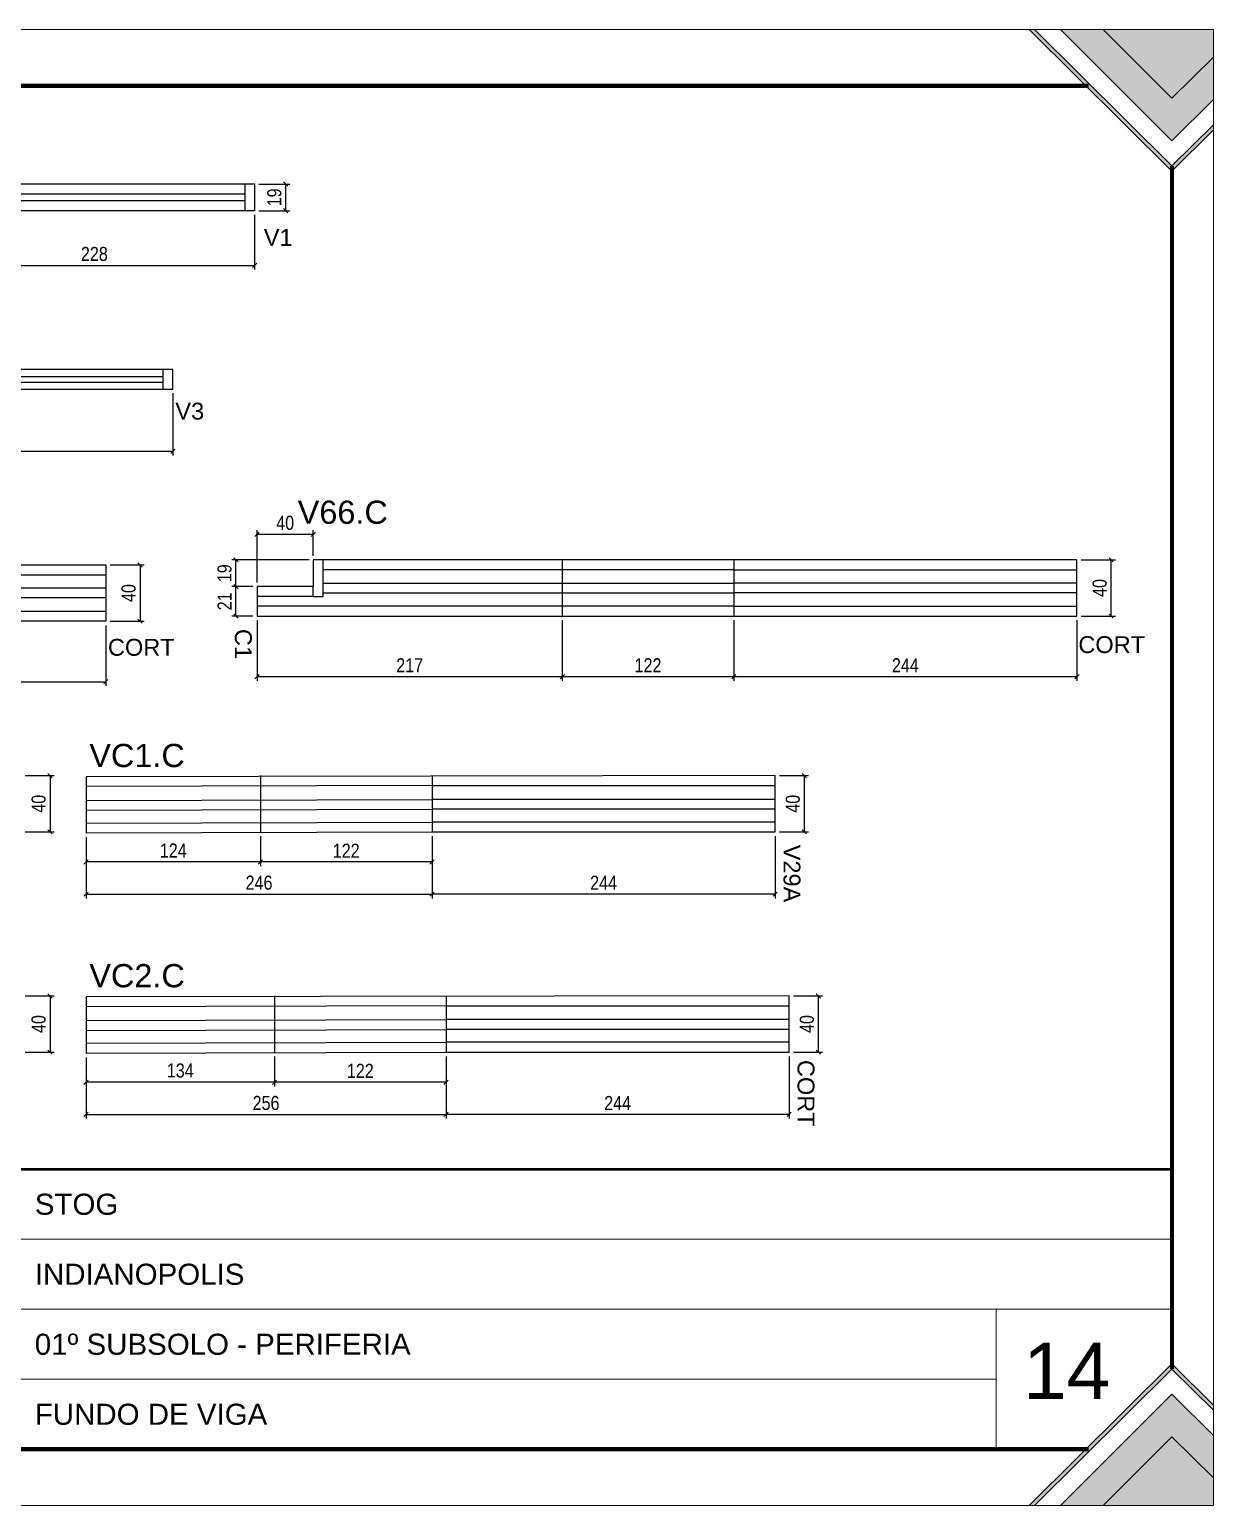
# Model space of a CAD drawing. Extents: x -1206 to 6684, y -2991 to 10691.
# Drawn here: x 2300 to 3141, y -2991 to -1941 of the extents above; entities that cross this region are included whole.
import ezdxf
from ezdxf.enums import TextEntityAlignment as Align

# ---------------------------------------------------------------- set-up
doc = ezdxf.new("R2010")
doc.units = 0
doc.linetypes.add('CONTINUO', pattern=[0])
doc.layers.get('0').update_dxf_attribs({"color": 50})
for name, color, linetype in [('5', 5, 'Continuous'), ('COTA', 241, 'Continuous'), ('NOMENCLATURA', 7, 'Continuous'), ('Painéis', 200, 'Continuous'), ('SARR_2.2x7', 40, 'Continuous'), ('SARR_EDITAR', 141, 'Continuous'), ('TEXTO', 3, 'Continuous')]:
    doc.layers.add(name, color=color, linetype=linetype)
doc.layers.add('Folhas', color=255, linetype='Continuous', lineweight=9)
doc.styles.add('ARIAL', font='arial.ttf')
doc.styles.add('COTA TECNICA', font='techl___.ttf', dxfattribs={"height": 10})
doc.styles.add('COTA TECNICA-50', font='techl___.ttf', dxfattribs={"height": 10})
doc.styles.get("Standard").update_dxf_attribs({"font": 'arial.ttf'})
doc.dimstyles.new('COTA PAINEL-50', dxfattribs={"dimtxt": 10, "dimasz": 3, "dimexe": 3, "dimexo": 3, "dimgap": 3, "dimtad": 1, "dimdec": 1, "dimzin": 9, "dimdsep": 46, "dimtxsty": 'COTA TECNICA-50', "dimblk1": 'OBLIQUE', "dimblk2": 'OBLIQUE', "dimsah": 1, "dimcen": 0.9, "dimclrd": 4, "dimclre": 4, "dimclrt": 240, "dimadec": 1, "dimazin": 3, "dimtfac": 1, "dimtdec": 1, "dimtmove": 0, "dimatfit": 3, "dimfxl": 1, "dimtolj": 1, "dimtzin": 12, "dimarcsym": 0})
doc.dimstyles.new('PAINEL', dxfattribs={"dimtxt": 10, "dimasz": 3, "dimexe": 3, "dimexo": 3, "dimgap": 3, "dimtad": 1, "dimdec": 1, "dimzin": 12, "dimdsep": 46, "dimtxsty": 'COTA TECNICA', "dimblk1": 'OBLIQUE', "dimblk2": 'OBLIQUE', "dimsah": 1, "dimcen": 0.9, "dimclrd": 4, "dimclre": 4, "dimclrt": 240, "dimadec": 1, "dimazin": 3, "dimtfac": 1, "dimtdec": 1, "dimtmove": 0, "dimatfit": 3, "dimfxl": 1, "dimtolj": 1, "dimtzin": 12, "dimarcsym": 0})

# ---------------------------------------------------------------- blocks, each defined once
blk = doc.blocks.new('9999999999')
at = {"transparency": 33554687}
h = blk.add_hatch(color=30, dxfattribs=at)
h.dxf.hatch_style = 1
h.paths.add_polyline_path([(1357.7, 1050), (1354, 1050), (1455.5, 949.3), (1485, 978.7), (1485, 982.3), (1455.5, 953)])
at = {"true_color": 0x000000, "transparency": 33554687}
h = blk.add_hatch(color=18, dxfattribs=at)
h.dxf.hatch_style = 1
h.paths.add_polyline_path([(1406.6, 1050), (1376.2, 1050), (1455.5, 970.8), (1485, 1000.1), (1485, 1030.4), (1455.5, 1001.1)])
at = {"true_color": 0xff7f00, "transparency": 33554687}
h = blk.add_hatch(color=30, dxfattribs=at)
h.dxf.hatch_style = 1
h.paths.add_polyline_path([(1485, 1030.4), (1485, 1050), (1406.6, 1050), (1455.5, 1001.1)])
at = {"transparency": 33554687}
h = blk.add_hatch(color=30, dxfattribs=at)
h.dxf.hatch_style = 1
h.paths.add_polyline_path([(1357.7, 0), (1354, 0), (1455.5, 100.7), (1485, 71.3), (1485, 67.7), (1455.5, 97)])
at = {"true_color": 0x000000, "transparency": 33554687}
h = blk.add_hatch(color=18, dxfattribs=at)
h.dxf.hatch_style = 1
h.paths.add_polyline_path([(1406.6, 0), (1376.2, 0), (1455.5, 79.2), (1485, 49.9), (1485, 19.6), (1455.5, 48.9)])
at = {"true_color": 0xff7f00, "transparency": 33554687}
h = blk.add_hatch(color=30, dxfattribs=at)
h.dxf.hatch_style = 1
h.paths.add_polyline_path([(1485, 19.6), (1485, 0), (1406.6, 0), (1455.5, 48.9)])
at = {"color": 30, "linetype": 'CONTINUO'}
for p, q in [((396.9, 189.4), (1455.5, 189.4)), ((396.9, 139.6), (1455.5, 139.6)), ((1330.4, 139.6), (1330.4, 40)), ((396.9, 89.8), (1330.4, 89.8))]:
    blk.add_line(p, q, dxfattribs=at)
at = {"color": 30, "transparency": 33554687}
for points in [[(1485, 978.7), (1455.5, 949.3), (1354, 1050)], [(1485, 982.3), (1455.5, 953), (1357.7, 1050)], [(1376.2, 1050), (1455.5, 970.8), (1485, 1000.1)], [(1406.6, 1050), (1455.5, 1001.1), (1485, 1030.4)], [(1485, 71.3), (1455.5, 100.7), (1354, 0)], [(1485, 67.7), (1455.5, 97), (1357.7, 0)], [(1376.2, 0), (1455.5, 79.2), (1485, 49.9)], [(1406.6, 0), (1455.5, 48.9), (1485, 19.6)]]:
    blk.add_lwpolyline(points, dxfattribs=at)
at = {"color": 30, "linetype": 'CONTINUO', "const_width": 2}
blk.add_lwpolyline([(1455.5, 97), (1455.5, 239.2), (50, 239.2), (50, 40), (1396.2, 40)], dxfattribs=at)
at = {"layer": 'Folhas'}
blk.add_lwpolyline([(0, 0), (1485, 0), (1485, 1050), (0, 1050)], close=True, dxfattribs=at)
at = {"layer": 'Folhas', "color": 30, "const_width": 3}
for points in [[(1396.2, 1010), (50, 1010), (50, 40), (1396.2, 40)], [(1455.5, 97), (1455.5, 953)]]:
    blk.add_lwpolyline(points, dxfattribs=at)
at = {"layer": 'TEXTO', "color": 7, "linetype": 'Continuous', "ltscale": 5, "style": 'ARIAL'}
for s, p in [('STOG', (646.9, 214.3)), ('INDIANOPOLIS', (646.9, 164.5)), ('01º SUBSOLO - PERIFERIA', (646.9, 114.7)), ('FUNDO DE VIGA', (646.9, 64.9))]:
    blk.add_text(s, height=15, dxfattribs=at).set_placement(p, align=Align.MIDDLE_LEFT)
blk = doc.blocks.new('_Oblique')
at = {"color": 0, "linetype": 'ByBlock', "lineweight": -2}
blk.add_line((-0.5, -0.5), (0.5, 0.5), dxfattribs=at)
blk = doc.blocks.new('*D472')
at = {"layer": 'COTA', "color": 4, "lineweight": -2, "transparency": 16777216}
for p, q in [((2462.7, -2051.4), (2484.8, -2051.4)), ((2481.8, -2070.4), (2481.8, -2051.4)), ((2462.7, -2070.4), (2484.8, -2070.4))]:
    blk.add_line(p, q, dxfattribs=at)
at = {"layer": 'Defpoints', "color": 0, "transparency": 16777216}
for p in [(2459.7, -2051.4), (2481.8, -2051.4), (2459.7, -2070.4)]:
    blk.add_point(p, dxfattribs=at)
at = {"layer": 'COTA', "color": 4, "lineweight": -2, "transparency": 16777216, "xscale": 3, "yscale": 3, "zscale": 3}
for p, rotation in [((2481.8, -2051.4), 90), ((2481.8, -2070.4), 270)]:
    blk.add_blockref('_Oblique', p, dxfattribs=dict(at, rotation=rotation))
at = {"layer": 'COTA', "color": 240, "transparency": 16777216, "insert": (2473.7, -2060.9), "char_height": 10, "attachment_point": 5, "rotation": 90, "style": 'COTA TECNICA'}
blk.add_mtext('\\A1;19', dxfattribs=at)
blk = doc.blocks.new('*D473')
at = {"layer": 'COTA', "color": 4, "lineweight": -2, "transparency": 16777216}
for p, q in [((2231.7, -2073.4), (2231.7, -2112.3)), ((2459.7, -2073.4), (2459.7, -2112.3)), ((2231.7, -2109.3), (2459.7, -2109.3))]:
    blk.add_line(p, q, dxfattribs=at)
at = {"layer": 'Defpoints', "color": 0, "transparency": 16777216}
for p in [(2231.7, -2070.4), (2459.7, -2070.4), (2459.7, -2109.3)]:
    blk.add_point(p, dxfattribs=at)
at = {"layer": 'COTA', "color": 4, "lineweight": -2, "transparency": 16777216, "xscale": 3, "yscale": 3, "zscale": 3, "rotation": 180}
blk.add_blockref('_Oblique', (2231.7, -2109.3), dxfattribs=at)
at = {"layer": 'COTA', "color": 4, "lineweight": -2, "transparency": 16777216, "xscale": 3, "yscale": 3, "zscale": 3}
blk.add_blockref('_Oblique', (2459.7, -2109.3), dxfattribs=at)
at = {"layer": 'COTA', "color": 240, "transparency": 16777216, "insert": (2345.7, -2101.2), "char_height": 10, "attachment_point": 5, "style": 'COTA TECNICA-50'}
blk.add_mtext('\\A1;228', dxfattribs=at)
blk = doc.blocks.new('*D474')
at = {"layer": 'COTA', "color": 4, "linetype": 'ByBlock', "lineweight": -2, "transparency": 16777216}
for p, q in [((2157.5, -2200.3), (2157.5, -2244.6)), ((2401.5, -2200.3), (2401.5, -2244.6)), ((2401.5, -2241.6), (2157.5, -2241.6))]:
    blk.add_line(p, q, dxfattribs=at)
at = {"layer": 'Defpoints', "color": 0, "linetype": 'ByBlock', "transparency": 16777216}
for p in [(2157.5, -2197.3), (2401.5, -2197.3), (2157.5, -2241.6)]:
    blk.add_point(p, dxfattribs=at)
at = {"layer": 'COTA', "color": 4, "linetype": 'ByBlock', "lineweight": -2, "transparency": 16777216, "xscale": 3, "yscale": 3, "zscale": 3, "rotation": 180}
blk.add_blockref('_Oblique', (2157.5, -2241.6), dxfattribs=at)
at = {"layer": 'COTA', "color": 4, "linetype": 'ByBlock', "lineweight": -2, "transparency": 16777216, "xscale": 3, "yscale": 3, "zscale": 3}
blk.add_blockref('_Oblique', (2401.5, -2241.6), dxfattribs=at)
at = {"layer": 'COTA', "color": 240, "linetype": 'ByBlock', "transparency": 16777216, "insert": (2279.5, -2233.5), "char_height": 10, "attachment_point": 5, "style": 'COTA TECNICA-50'}
blk.add_mtext('\\A1;244', dxfattribs=at)
blk = doc.blocks.new('*D494')
at = {"layer": 'COTA', "color": 4, "lineweight": -2, "transparency": 16777216}
for p, q in [((2109.9, -2365.4), (2109.9, -2408.5)), ((2353.9, -2365.4), (2353.9, -2408.5)), ((2109.9, -2405.5), (2353.9, -2405.5))]:
    blk.add_line(p, q, dxfattribs=at)
at = {"layer": 'Defpoints', "color": 0, "transparency": 16777216}
for p in [(2109.9, -2362.4), (2353.9, -2362.4), (2353.9, -2405.5)]:
    blk.add_point(p, dxfattribs=at)
at = {"layer": 'COTA', "color": 4, "lineweight": -2, "transparency": 16777216, "xscale": 3, "yscale": 3, "zscale": 3, "rotation": 180}
blk.add_blockref('_Oblique', (2109.9, -2405.5), dxfattribs=at)
at = {"layer": 'COTA', "color": 4, "lineweight": -2, "transparency": 16777216, "xscale": 3, "yscale": 3, "zscale": 3}
blk.add_blockref('_Oblique', (2353.9, -2405.5), dxfattribs=at)
at = {"layer": 'COTA', "color": 240, "transparency": 16777216, "insert": (2231.9, -2397.4), "char_height": 10, "attachment_point": 5, "style": 'COTA TECNICA-50'}
blk.add_mtext('\\A1;244', dxfattribs=at)
blk = doc.blocks.new('*D495')
at = {"layer": 'COTA', "color": 4, "lineweight": -2, "transparency": 16777216}
for p, q in [((2356.9, -2322.4), (2381.2, -2322.4)), ((2378.2, -2322.4), (2378.2, -2362.4)), ((2356.9, -2362.4), (2381.2, -2362.4))]:
    blk.add_line(p, q, dxfattribs=at)
at = {"layer": 'Defpoints', "color": 0, "transparency": 16777216}
for p in [(2353.9, -2322.4), (2353.9, -2362.4), (2378.2, -2362.4)]:
    blk.add_point(p, dxfattribs=at)
at = {"layer": 'COTA', "color": 4, "lineweight": -2, "transparency": 16777216, "xscale": 3, "yscale": 3, "zscale": 3}
for p, rotation in [((2378.2, -2322.4), 90), ((2378.2, -2362.4), 270)]:
    blk.add_blockref('_Oblique', p, dxfattribs=dict(at, rotation=rotation))
at = {"layer": 'COTA', "color": 240, "transparency": 16777216, "insert": (2370.1, -2342.4), "char_height": 10, "attachment_point": 5, "rotation": 90, "style": 'COTA TECNICA-50'}
blk.add_mtext('\\A1;40', dxfattribs=at)
blk = doc.blocks.new('*D499')
at = {"layer": 'COTA', "color": 4, "lineweight": -2, "transparency": 16777216}
for p, q in [((2461.4, -2361.8), (2461.4, -2404.8)), ((2678.4, -2361.8), (2678.4, -2404.8)), ((2461.4, -2401.8), (2678.4, -2401.8))]:
    blk.add_line(p, q, dxfattribs=at)
at = {"layer": 'Defpoints', "color": 0, "transparency": 16777216}
for p in [(2461.4, -2358.8), (2678.4, -2358.8), (2678.4, -2401.8)]:
    blk.add_point(p, dxfattribs=at)
at = {"layer": 'COTA', "color": 4, "lineweight": -2, "transparency": 16777216, "xscale": 3, "yscale": 3, "zscale": 3, "rotation": 180}
blk.add_blockref('_Oblique', (2461.4, -2401.8), dxfattribs=at)
at = {"layer": 'COTA', "color": 4, "lineweight": -2, "transparency": 16777216, "xscale": 3, "yscale": 3, "zscale": 3}
blk.add_blockref('_Oblique', (2678.4, -2401.8), dxfattribs=at)
at = {"layer": 'COTA', "color": 240, "transparency": 16777216, "insert": (2569.9, -2393.8), "char_height": 10, "attachment_point": 5, "style": 'COTA TECNICA-50'}
blk.add_mtext('\\A1;217', dxfattribs=at)
blk = doc.blocks.new('*D500')
at = {"layer": 'COTA', "color": 4, "lineweight": -2, "transparency": 16777216}
for p, q in [((2678.4, -2361.8), (2678.4, -2404.8)), ((2800.4, -2361.8), (2800.4, -2404.8)), ((2678.4, -2401.8), (2800.4, -2401.8))]:
    blk.add_line(p, q, dxfattribs=at)
at = {"layer": 'Defpoints', "color": 0, "transparency": 16777216}
for p in [(2678.4, -2358.8), (2800.4, -2358.8), (2800.4, -2401.8)]:
    blk.add_point(p, dxfattribs=at)
at = {"layer": 'COTA', "color": 4, "lineweight": -2, "transparency": 16777216, "xscale": 3, "yscale": 3, "zscale": 3, "rotation": 180}
blk.add_blockref('_Oblique', (2678.4, -2401.8), dxfattribs=at)
at = {"layer": 'COTA', "color": 4, "lineweight": -2, "transparency": 16777216, "xscale": 3, "yscale": 3, "zscale": 3}
blk.add_blockref('_Oblique', (2800.4, -2401.8), dxfattribs=at)
at = {"layer": 'COTA', "color": 240, "transparency": 16777216, "insert": (2739.4, -2393.8), "char_height": 10, "attachment_point": 5, "style": 'COTA TECNICA-50'}
blk.add_mtext('\\A1;122', dxfattribs=at)
blk = doc.blocks.new('*D501')
at = {"layer": 'COTA', "color": 4, "lineweight": -2, "transparency": 16777216}
for p, q in [((2800.4, -2361.8), (2800.4, -2404.8)), ((3044.4, -2361.8), (3044.4, -2404.8)), ((2800.4, -2401.8), (3044.4, -2401.8))]:
    blk.add_line(p, q, dxfattribs=at)
at = {"layer": 'Defpoints', "color": 0, "transparency": 16777216}
for p in [(2800.4, -2358.8), (3044.4, -2358.8), (3044.4, -2401.8)]:
    blk.add_point(p, dxfattribs=at)
at = {"layer": 'COTA', "color": 4, "lineweight": -2, "transparency": 16777216, "xscale": 3, "yscale": 3, "zscale": 3, "rotation": 180}
blk.add_blockref('_Oblique', (2800.4, -2401.8), dxfattribs=at)
at = {"layer": 'COTA', "color": 4, "lineweight": -2, "transparency": 16777216, "xscale": 3, "yscale": 3, "zscale": 3}
blk.add_blockref('_Oblique', (3044.4, -2401.8), dxfattribs=at)
at = {"layer": 'COTA', "color": 240, "transparency": 16777216, "insert": (2922.4, -2393.8), "char_height": 10, "attachment_point": 5, "style": 'COTA TECNICA-50'}
blk.add_mtext('\\A1;244', dxfattribs=at)
blk = doc.blocks.new('*D502')
at = {"layer": 'COTA', "color": 4, "lineweight": -2, "transparency": 16777216}
for p, q in [((3047.4, -2318.8), (3071.7, -2318.8)), ((3068.7, -2358.8), (3068.7, -2318.8)), ((3047.4, -2358.8), (3071.7, -2358.8))]:
    blk.add_line(p, q, dxfattribs=at)
at = {"layer": 'Defpoints', "color": 0, "transparency": 16777216}
for p in [(3044.4, -2318.8), (3068.7, -2318.8), (3044.4, -2358.8)]:
    blk.add_point(p, dxfattribs=at)
at = {"layer": 'COTA', "color": 4, "lineweight": -2, "transparency": 16777216, "xscale": 3, "yscale": 3, "zscale": 3}
for p, rotation in [((3068.7, -2318.8), 90), ((3068.7, -2358.8), 270)]:
    blk.add_blockref('_Oblique', p, dxfattribs=dict(at, rotation=rotation))
at = {"layer": 'COTA', "color": 240, "transparency": 16777216, "insert": (3060.6, -2338.8), "char_height": 10, "attachment_point": 5, "rotation": 90, "style": 'COTA TECNICA-50'}
blk.add_mtext('\\A1;40', dxfattribs=at)
blk = doc.blocks.new('*D503')
at = {"layer": 'COTA', "color": 4, "lineweight": -2, "transparency": 16777216}
for p, q in [((2461.4, -2334.8), (2461.4, -2297.6)), ((2501.4, -2315.8), (2501.4, -2297.6)), ((2461.4, -2300.6), (2501.4, -2300.6))]:
    blk.add_line(p, q, dxfattribs=at)
at = {"layer": 'Defpoints', "color": 0, "transparency": 16777216}
for p in [(2501.4, -2300.6), (2501.4, -2318.8), (2461.4, -2337.8)]:
    blk.add_point(p, dxfattribs=at)
at = {"layer": 'COTA', "color": 4, "lineweight": -2, "transparency": 16777216, "xscale": 3, "yscale": 3, "zscale": 3, "rotation": 180}
blk.add_blockref('_Oblique', (2461.4, -2300.6), dxfattribs=at)
at = {"layer": 'COTA', "color": 4, "lineweight": -2, "transparency": 16777216, "xscale": 3, "yscale": 3, "zscale": 3}
blk.add_blockref('_Oblique', (2501.4, -2300.6), dxfattribs=at)
at = {"layer": 'COTA', "color": 240, "transparency": 16777216, "insert": (2481.4, -2292.5), "char_height": 10, "attachment_point": 5, "style": 'COTA TECNICA-50'}
blk.add_mtext('\\A1;40', dxfattribs=at)
blk = doc.blocks.new('*D504')
at = {"layer": 'COTA', "color": 4, "lineweight": -2, "transparency": 16777216}
for p, q in [((2458.4, -2337.8), (2443.4, -2337.8)), ((2446.4, -2358.8), (2446.4, -2337.8)), ((2458.4, -2358.8), (2443.4, -2358.8))]:
    blk.add_line(p, q, dxfattribs=at)
at = {"layer": 'Defpoints', "color": 0, "transparency": 16777216}
for p in [(2446.4, -2337.8), (2461.4, -2337.8), (2461.4, -2358.8)]:
    blk.add_point(p, dxfattribs=at)
at = {"layer": 'COTA', "color": 4, "lineweight": -2, "transparency": 16777216, "xscale": 3, "yscale": 3, "zscale": 3}
for p, rotation in [((2446.4, -2337.8), 90), ((2446.4, -2358.8), 270)]:
    blk.add_blockref('_Oblique', p, dxfattribs=dict(at, rotation=rotation))
at = {"layer": 'COTA', "color": 240, "transparency": 16777216, "insert": (2438.3, -2348.3), "char_height": 10, "attachment_point": 5, "rotation": 90, "style": 'COTA TECNICA-50'}
blk.add_mtext('\\A1;21', dxfattribs=at)
blk = doc.blocks.new('*D505')
at = {"layer": 'COTA', "color": 4, "lineweight": -2, "transparency": 16777216}
for p, q in [((2498.4, -2318.8), (2443.4, -2318.8)), ((2446.4, -2337.8), (2446.4, -2318.8)), ((2458.4, -2337.8), (2443.4, -2337.8))]:
    blk.add_line(p, q, dxfattribs=at)
at = {"layer": 'Defpoints', "color": 0, "transparency": 16777216}
for p in [(2446.4, -2318.8), (2501.4, -2318.8), (2461.4, -2337.8)]:
    blk.add_point(p, dxfattribs=at)
at = {"layer": 'COTA', "color": 4, "lineweight": -2, "transparency": 16777216, "xscale": 3, "yscale": 3, "zscale": 3}
for p, rotation in [((2446.4, -2318.8), 90), ((2446.4, -2337.8), 270)]:
    blk.add_blockref('_Oblique', p, dxfattribs=dict(at, rotation=rotation))
at = {"layer": 'COTA', "color": 240, "transparency": 16777216, "insert": (2438.3, -2328.3), "char_height": 10, "attachment_point": 5, "rotation": 90, "style": 'COTA TECNICA-50'}
blk.add_mtext('\\A1;19', dxfattribs=at)
blk = doc.blocks.new('*D512')
at = {"layer": 'COTA', "color": 4, "lineweight": -2, "transparency": 16777216}
for p, q in [((2296.5, -2472.3), (2317.2, -2472.3)), ((2314.2, -2472.3), (2314.2, -2512.3)), ((2296.5, -2512.3), (2317.2, -2512.3))]:
    blk.add_line(p, q, dxfattribs=at)
at = {"layer": 'Defpoints', "color": 0, "transparency": 16777216}
for p in [(2293.5, -2472.3), (2293.5, -2512.3), (2314.2, -2512.3)]:
    blk.add_point(p, dxfattribs=at)
at = {"layer": 'COTA', "color": 4, "lineweight": -2, "transparency": 16777216, "xscale": 3, "yscale": 3, "zscale": 3}
for p, rotation in [((2314.2, -2472.3), 90), ((2314.2, -2512.3), 270)]:
    blk.add_blockref('_Oblique', p, dxfattribs=dict(at, rotation=rotation))
at = {"layer": 'COTA', "color": 240, "transparency": 16777216, "insert": (2306.1, -2492.3), "char_height": 10, "attachment_point": 5, "rotation": 90, "style": 'COTA TECNICA-50'}
blk.add_mtext('\\A1;40', dxfattribs=at)
blk = doc.blocks.new('*D513')
at = {"layer": 'COTA', "color": 4, "linetype": 'ByBlock', "lineweight": -2, "transparency": 16777216}
for p, q in [((2585.8, -2515.3), (2585.8, -2559.6)), ((2829.8, -2515.3), (2829.8, -2559.6)), ((2829.8, -2556.6), (2585.8, -2556.6))]:
    blk.add_line(p, q, dxfattribs=at)
at = {"layer": 'Defpoints', "color": 0, "linetype": 'ByBlock', "transparency": 16777216}
for p in [(2585.8, -2512.3), (2829.8, -2512.3), (2585.8, -2556.6)]:
    blk.add_point(p, dxfattribs=at)
at = {"layer": 'COTA', "color": 4, "linetype": 'ByBlock', "lineweight": -2, "transparency": 16777216, "xscale": 3, "yscale": 3, "zscale": 3, "rotation": 180}
blk.add_blockref('_Oblique', (2585.8, -2556.6), dxfattribs=at)
at = {"layer": 'COTA', "color": 4, "linetype": 'ByBlock', "lineweight": -2, "transparency": 16777216, "xscale": 3, "yscale": 3, "zscale": 3}
blk.add_blockref('_Oblique', (2829.8, -2556.6), dxfattribs=at)
at = {"layer": 'COTA', "color": 240, "linetype": 'ByBlock', "transparency": 16777216, "insert": (2707.8, -2548.5), "char_height": 10, "attachment_point": 5, "style": 'COTA TECNICA-50'}
blk.add_mtext('\\A1;244', dxfattribs=at)
blk = doc.blocks.new('*D514')
at = {"layer": 'COTA', "color": 4, "linetype": 'ByBlock', "lineweight": -2, "transparency": 16777216}
for p, q in [((2463.8, -2515.3), (2463.8, -2536.7)), ((2585.8, -2515.3), (2585.8, -2536.7)), ((2585.8, -2533.7), (2463.8, -2533.7))]:
    blk.add_line(p, q, dxfattribs=at)
at = {"layer": 'Defpoints', "color": 0, "linetype": 'ByBlock', "transparency": 16777216}
for p in [(2463.8, -2512.3), (2585.8, -2512.3), (2463.8, -2533.7)]:
    blk.add_point(p, dxfattribs=at)
at = {"layer": 'COTA', "color": 4, "linetype": 'ByBlock', "lineweight": -2, "transparency": 16777216, "xscale": 3, "yscale": 3, "zscale": 3, "rotation": 180}
blk.add_blockref('_Oblique', (2463.8, -2533.7), dxfattribs=at)
at = {"layer": 'COTA', "color": 4, "linetype": 'ByBlock', "lineweight": -2, "transparency": 16777216, "xscale": 3, "yscale": 3, "zscale": 3}
blk.add_blockref('_Oblique', (2585.8, -2533.7), dxfattribs=at)
at = {"layer": 'COTA', "color": 240, "linetype": 'ByBlock', "transparency": 16777216, "insert": (2524.8, -2525.7), "char_height": 10, "attachment_point": 5, "style": 'COTA TECNICA-50'}
blk.add_mtext('\\A1;122', dxfattribs=at)
blk = doc.blocks.new('*D515')
at = {"layer": 'COTA', "color": 4, "lineweight": -2, "transparency": 16777216}
for p, q in [((2339.8, -2516), (2339.8, -2536.7)), ((2463.8, -2515.3), (2463.8, -2536.7)), ((2463.8, -2533.7), (2339.8, -2533.7))]:
    blk.add_line(p, q, dxfattribs=at)
at = {"layer": 'Defpoints', "color": 0, "transparency": 16777216}
for p in [(2339.8, -2513), (2463.8, -2512.3), (2339.8, -2533.7)]:
    blk.add_point(p, dxfattribs=at)
at = {"layer": 'COTA', "color": 4, "lineweight": -2, "transparency": 16777216, "xscale": 3, "yscale": 3, "zscale": 3, "rotation": 180}
blk.add_blockref('_Oblique', (2339.8, -2533.7), dxfattribs=at)
at = {"layer": 'COTA', "color": 4, "lineweight": -2, "transparency": 16777216, "xscale": 3, "yscale": 3, "zscale": 3}
blk.add_blockref('_Oblique', (2463.8, -2533.7), dxfattribs=at)
at = {"layer": 'COTA', "color": 240, "transparency": 16777216, "insert": (2401.8, -2525.6), "char_height": 10, "attachment_point": 5, "style": 'COTA TECNICA-50'}
blk.add_mtext('\\A1;124', dxfattribs=at)
blk = doc.blocks.new('*D516')
at = {"layer": 'COTA', "color": 4, "lineweight": -2, "transparency": 16777216}
for p, q in [((2339.8, -2529.7), (2339.8, -2559.6)), ((2585.8, -2529), (2585.8, -2559.6)), ((2339.8, -2556.6), (2585.8, -2556.6))]:
    blk.add_line(p, q, dxfattribs=at)
at = {"layer": 'Defpoints', "color": 0, "transparency": 16777216}
for p in [(2339.8, -2526.7), (2585.8, -2526), (2585.8, -2556.6)]:
    blk.add_point(p, dxfattribs=at)
at = {"layer": 'COTA', "color": 4, "lineweight": -2, "transparency": 16777216, "xscale": 3, "yscale": 3, "zscale": 3, "rotation": 180}
blk.add_blockref('_Oblique', (2339.8, -2556.6), dxfattribs=at)
at = {"layer": 'COTA', "color": 4, "lineweight": -2, "transparency": 16777216, "xscale": 3, "yscale": 3, "zscale": 3}
blk.add_blockref('_Oblique', (2585.8, -2556.6), dxfattribs=at)
at = {"layer": 'COTA', "color": 240, "transparency": 16777216, "insert": (2462.8, -2548.5), "char_height": 10, "attachment_point": 5, "style": 'COTA TECNICA-50'}
blk.add_mtext('\\A1;246', dxfattribs=at)
blk = doc.blocks.new('*D517')
at = {"layer": 'COTA', "color": 4, "lineweight": -2, "transparency": 16777216}
for p, q in [((2832.8, -2472.3), (2853.5, -2472.3)), ((2850.5, -2472.3), (2850.5, -2512.3)), ((2832.8, -2512.3), (2853.5, -2512.3))]:
    blk.add_line(p, q, dxfattribs=at)
at = {"layer": 'Defpoints', "color": 0, "transparency": 16777216}
for p in [(2829.8, -2472.3), (2829.8, -2512.3), (2850.5, -2512.3)]:
    blk.add_point(p, dxfattribs=at)
at = {"layer": 'COTA', "color": 4, "lineweight": -2, "transparency": 16777216, "xscale": 3, "yscale": 3, "zscale": 3}
for p, rotation in [((2850.5, -2472.3), 90), ((2850.5, -2512.3), 270)]:
    blk.add_blockref('_Oblique', p, dxfattribs=dict(at, rotation=rotation))
at = {"layer": 'COTA', "color": 240, "transparency": 16777216, "insert": (2842.4, -2492.3), "char_height": 10, "attachment_point": 5, "rotation": 90, "style": 'COTA TECNICA-50'}
blk.add_mtext('\\A1;40', dxfattribs=at)
blk = doc.blocks.new('*D529')
at = {"layer": 'COTA', "color": 4, "lineweight": -2, "transparency": 16777216}
for p, q in [((2296.5, -2629), (2317.2, -2629)), ((2314.2, -2629), (2314.2, -2669)), ((2296.5, -2669), (2317.2, -2669))]:
    blk.add_line(p, q, dxfattribs=at)
at = {"layer": 'Defpoints', "color": 0, "transparency": 16777216}
for p in [(2293.5, -2629), (2293.5, -2669), (2314.2, -2669)]:
    blk.add_point(p, dxfattribs=at)
at = {"layer": 'COTA', "color": 4, "lineweight": -2, "transparency": 16777216, "xscale": 3, "yscale": 3, "zscale": 3}
for p, rotation in [((2314.2, -2629), 90), ((2314.2, -2669), 270)]:
    blk.add_blockref('_Oblique', p, dxfattribs=dict(at, rotation=rotation))
at = {"layer": 'COTA', "color": 240, "transparency": 16777216, "insert": (2306.1, -2649), "char_height": 10, "attachment_point": 5, "rotation": 90, "style": 'COTA TECNICA-50'}
blk.add_mtext('\\A1;40', dxfattribs=at)
blk = doc.blocks.new('*D520')
at = {"layer": 'COTA', "color": 4, "linetype": 'ByBlock', "lineweight": -2, "transparency": 16777216}
for p, q in [((2595.8, -2672), (2595.8, -2716.3)), ((2839.8, -2672), (2839.8, -2716.3)), ((2839.8, -2713.3), (2595.8, -2713.3))]:
    blk.add_line(p, q, dxfattribs=at)
at = {"layer": 'Defpoints', "color": 0, "linetype": 'ByBlock', "transparency": 16777216}
for p in [(2595.8, -2669), (2839.8, -2669), (2595.8, -2713.3)]:
    blk.add_point(p, dxfattribs=at)
at = {"layer": 'COTA', "color": 4, "linetype": 'ByBlock', "lineweight": -2, "transparency": 16777216, "xscale": 3, "yscale": 3, "zscale": 3, "rotation": 180}
blk.add_blockref('_Oblique', (2595.8, -2713.3), dxfattribs=at)
at = {"layer": 'COTA', "color": 4, "linetype": 'ByBlock', "lineweight": -2, "transparency": 16777216, "xscale": 3, "yscale": 3, "zscale": 3}
blk.add_blockref('_Oblique', (2839.8, -2713.3), dxfattribs=at)
at = {"layer": 'COTA', "color": 240, "linetype": 'ByBlock', "transparency": 16777216, "insert": (2717.8, -2705.2), "char_height": 10, "attachment_point": 5, "style": 'COTA TECNICA-50'}
blk.add_mtext('\\A1;244', dxfattribs=at)
blk = doc.blocks.new('*D521')
at = {"layer": 'COTA', "color": 4, "linetype": 'ByBlock', "lineweight": -2, "transparency": 16777216}
for p, q in [((2473.8, -2672), (2473.8, -2693.4)), ((2595.8, -2672), (2595.8, -2693.4)), ((2595.8, -2690.4), (2473.8, -2690.4))]:
    blk.add_line(p, q, dxfattribs=at)
at = {"layer": 'Defpoints', "color": 0, "linetype": 'ByBlock', "transparency": 16777216}
for p in [(2473.8, -2669), (2595.8, -2669), (2473.8, -2690.4)]:
    blk.add_point(p, dxfattribs=at)
at = {"layer": 'COTA', "color": 4, "linetype": 'ByBlock', "lineweight": -2, "transparency": 16777216, "xscale": 3, "yscale": 3, "zscale": 3, "rotation": 180}
blk.add_blockref('_Oblique', (2473.8, -2690.4), dxfattribs=at)
at = {"layer": 'COTA', "color": 4, "linetype": 'ByBlock', "lineweight": -2, "transparency": 16777216, "xscale": 3, "yscale": 3, "zscale": 3}
blk.add_blockref('_Oblique', (2595.8, -2690.4), dxfattribs=at)
at = {"layer": 'COTA', "color": 240, "linetype": 'ByBlock', "transparency": 16777216, "insert": (2534.8, -2682.3), "char_height": 10, "attachment_point": 5, "style": 'COTA TECNICA-50'}
blk.add_mtext('\\A1;122', dxfattribs=at)
blk = doc.blocks.new('*D522')
at = {"layer": 'COTA', "color": 4, "lineweight": -2, "transparency": 16777216}
for p, q in [((2339.8, -2672.7), (2339.8, -2693.4)), ((2473.8, -2672), (2473.8, -2693.4)), ((2473.8, -2690.4), (2339.8, -2690.4))]:
    blk.add_line(p, q, dxfattribs=at)
at = {"layer": 'Defpoints', "color": 0, "transparency": 16777216}
for p in [(2339.8, -2669.7), (2473.8, -2669), (2339.8, -2690.4)]:
    blk.add_point(p, dxfattribs=at)
at = {"layer": 'COTA', "color": 4, "lineweight": -2, "transparency": 16777216, "xscale": 3, "yscale": 3, "zscale": 3, "rotation": 180}
blk.add_blockref('_Oblique', (2339.8, -2690.4), dxfattribs=at)
at = {"layer": 'COTA', "color": 4, "lineweight": -2, "transparency": 16777216, "xscale": 3, "yscale": 3, "zscale": 3}
blk.add_blockref('_Oblique', (2473.8, -2690.4), dxfattribs=at)
at = {"layer": 'COTA', "color": 240, "transparency": 16777216, "insert": (2406.8, -2682.1), "char_height": 10, "attachment_point": 5, "style": 'COTA TECNICA-50'}
blk.add_mtext('\\A1;134', dxfattribs=at)
blk = doc.blocks.new('*D523')
at = {"layer": 'COTA', "color": 4, "lineweight": -2, "transparency": 16777216}
for p, q in [((2339.8, -2686.4), (2339.8, -2716.3)), ((2595.8, -2685.7), (2595.8, -2716.3)), ((2339.8, -2713.3), (2595.8, -2713.3))]:
    blk.add_line(p, q, dxfattribs=at)
at = {"layer": 'Defpoints', "color": 0, "transparency": 16777216}
for p in [(2339.8, -2683.4), (2595.8, -2682.7), (2595.8, -2713.3)]:
    blk.add_point(p, dxfattribs=at)
at = {"layer": 'COTA', "color": 4, "lineweight": -2, "transparency": 16777216, "xscale": 3, "yscale": 3, "zscale": 3, "rotation": 180}
blk.add_blockref('_Oblique', (2339.8, -2713.3), dxfattribs=at)
at = {"layer": 'COTA', "color": 4, "lineweight": -2, "transparency": 16777216, "xscale": 3, "yscale": 3, "zscale": 3}
blk.add_blockref('_Oblique', (2595.8, -2713.3), dxfattribs=at)
at = {"layer": 'COTA', "color": 240, "transparency": 16777216, "insert": (2467.8, -2705.2), "char_height": 10, "attachment_point": 5, "style": 'COTA TECNICA-50'}
blk.add_mtext('\\A1;256', dxfattribs=at)
blk = doc.blocks.new('*D528')
at = {"layer": 'COTA', "color": 4, "lineweight": -2, "transparency": 16777216}
for p, q in [((2842.8, -2629), (2863.5, -2629)), ((2860.5, -2629), (2860.5, -2669)), ((2842.8, -2669), (2863.5, -2669))]:
    blk.add_line(p, q, dxfattribs=at)
at = {"layer": 'Defpoints', "color": 0, "transparency": 16777216}
for p in [(2839.8, -2629), (2839.8, -2669), (2860.5, -2669)]:
    blk.add_point(p, dxfattribs=at)
at = {"layer": 'COTA', "color": 4, "lineweight": -2, "transparency": 16777216, "xscale": 3, "yscale": 3, "zscale": 3}
for p, rotation in [((2860.5, -2629), 90), ((2860.5, -2669), 270)]:
    blk.add_blockref('_Oblique', p, dxfattribs=dict(at, rotation=rotation))
at = {"layer": 'COTA', "color": 240, "transparency": 16777216, "insert": (2852.4, -2649), "char_height": 10, "attachment_point": 5, "rotation": 90, "style": 'COTA TECNICA-50'}
blk.add_mtext('\\A1;40', dxfattribs=at)

msp = doc.modelspace()

# ---------------------------------------------------------------- linework, layer by layer
at = {"layer": 'COTA'}
for q in [(2501.394, -2337.79), (2508.394, -2344.79)]:
    msp.add_line((2501.394, -2344.79), q, dxfattribs=at)
at = {"layer": 'Painéis'}
for p, q in [((1743.691, -2051.384), (2459.691, -2051.384)), ((2459.691, -2051.384), (2459.691, -2070.384)), ((2459.691, -2070.384), (1987.691, -2070.384)), ((2401.51, -2183.297), (1747.51, -2183.297)), ((2401.51, -2197.297), (2401.51, -2183.297)), ((2157.51, -2197.297), (2401.51, -2197.297)), ((2678.382, -2318.79), (2678.382, -2358.79)), ((2800.382, -2318.79), (2800.382, -2358.79)), ((1770.893, -2322.398), (2353.88, -2322.398)), ((2353.88, -2322.398), (2353.88, -2362.398)), ((2353.88, -2362.398), (1810.893, -2362.398)), ((2829.804, -2472.305), (2339.818, -2473.024)), ((2339.818, -2473.024), (2339.818, -2513.024)), ((2463.804, -2472.305), (2463.804, -2512.305)), ((2585.804, -2472.305), (2585.804, -2512.305)), ((2829.804, -2512.305), (2829.804, -2472.305)), ((2339.818, -2513.024), (2585.804, -2512.305)), ((2585.804, -2512.305), (2829.804, -2512.305)), ((2839.804, -2628.95), (2339.818, -2629.669)), ((2339.818, -2629.669), (2339.818, -2669.669)), ((2473.804, -2628.95), (2473.804, -2668.95)), ((2595.804, -2628.95), (2595.804, -2668.95)), ((2839.804, -2668.95), (2839.804, -2628.95)), ((2339.818, -2669.669), (2595.804, -2668.95)), ((2595.804, -2668.95), (2839.804, -2668.95))]:
    msp.add_line(p, q, dxfattribs=at)
msp.add_lwpolyline([(2461.394, -2337.79), (2461.394, -2358.79), (3044.382, -2358.79), (3044.382, -2318.79), (2501.394, -2318.79), (2501.394, -2337.79), (2461.394, -2337.79)], dxfattribs=at)
at = {"layer": 'SARR_2.2x7', "linetype": 'Continuous'}
for p, q in [((2452.691, -2051.384), (2452.691, -2070.384)), ((2231.691, -2058.384), (2452.691, -2058.384)), ((2452.691, -2063.384), (2231.691, -2063.384)), ((2394.51, -2183.297), (2394.51, -2197.297)), ((2508.394, -2344.79), (2508.394, -2318.79)), ((2109.88, -2329.398), (2353.88, -2329.398)), ((2678.382, -2325.79), (2508.394, -2325.79)), ((2800.382, -2325.79), (2678.382, -2325.79)), ((2800.382, -2325.79), (3044.382, -2325.79)), ((2353.88, -2338.898), (2109.88, -2338.898)), ((2508.394, -2335.29), (2678.382, -2335.29)), ((2678.382, -2335.29), (2800.382, -2335.29)), ((3044.382, -2335.29), (2800.382, -2335.29)), ((2353.88, -2345.898), (2109.88, -2345.898)), ((2501.394, -2344.79), (2461.394, -2344.79)), ((2678.382, -2351.79), (2461.394, -2351.79)), ((2508.394, -2342.29), (2678.382, -2342.29)), ((2678.382, -2342.29), (2800.382, -2342.29)), ((2800.382, -2351.79), (2678.382, -2351.79)), ((3044.382, -2342.29), (2800.382, -2342.29)), ((2800.382, -2351.79), (3044.382, -2351.79)), ((2109.88, -2355.398), (2353.88, -2355.398)), ((2585.804, -2479.305), (2339.818, -2480.024)), ((2585.804, -2479.305), (2829.804, -2479.305)), ((2339.818, -2489.919), (2585.804, -2489.2)), ((2339.818, -2496.919), (2585.804, -2496.2)), ((2829.804, -2489.2), (2585.804, -2489.2)), ((2829.804, -2496.2), (2585.804, -2496.2)), ((2339.818, -2506.024), (2585.804, -2505.305)), ((2829.804, -2505.305), (2585.804, -2505.305)), ((2595.804, -2635.95), (2339.818, -2636.669)), ((2339.818, -2646.564), (2595.804, -2645.845)), ((2595.804, -2635.95), (2839.804, -2635.95)), ((2839.804, -2645.845), (2595.804, -2645.845)), ((2339.818, -2653.564), (2595.804, -2652.845)), ((2839.804, -2652.845), (2595.804, -2652.845)), ((2339.818, -2662.669), (2595.804, -2661.95)), ((2839.804, -2661.95), (2595.804, -2661.95))]:
    msp.add_line(p, q, dxfattribs=at)
at = {"layer": 'SARR_EDITAR', "linetype": 'Continuous'}
for p, q in [((2157.51, -2188.297), (2394.51, -2188.297)), ((2157.51, -2192.297), (2394.51, -2192.297))]:
    msp.add_line(p, q, dxfattribs=at)

# ---------------------------------------------------------------- block references
at = {"layer": 'Folhas'}
msp.add_blockref('9999999999', (1656.471, -2991.496), dxfattribs=at)

# ---------------------------------------------------------------- texts
at = {"layer": '5', "linetype": 'Continuous'}
for s, rotation, p in [('V1', 359.999964, (2466.194, -2095.41)), ('V3', 0.000036, (2403.303, -2218.991)), ('C1', 270.000036, (2445.658, -2367.889)), ('CORT', 0.000036, (3045.377, -2385.081)), ('CORT', 0.000036, (2355.35, -2386.981)), ('V29A', 270.000036, (2835.741, -2521.41)), ('CORT', 270.000036, (2845.741, -2674.517))]:
    msp.add_text(s, height=12, rotation=rotation, dxfattribs=at).set_placement(p)
at = {"layer": 'Folhas', "style": 'ARIAL'}
msp.add_text('14', height=40, dxfattribs=at).set_placement((3037.102, -2895.755), align=Align.MIDDLE)
at = {"layer": 'NOMENCLATURA', "linetype": 'Continuous'}
for s, p in [('V66.C', (2490.325, -2293.145)), ('VC1.C', (2342.146, -2466.2)), ('VC2.C', (2342.146, -2622.846))]:
    msp.add_text(s, height=16.5, dxfattribs=at).set_placement(p)

# ---------------------------------------------------------------- dimensions: what is measured, and where the dimension line sits
at = {"layer": 'COTA'}
for base, p1, p2, angle, dimstyle, picture, middle in [((2481.811, -2051.384), (2459.691, -2070.384), (2459.691, -2051.384), 90, 'PAINEL', '*D472', (2473.723, -2060.884)), ((2446.387, -2318.79), (2461.394, -2337.79), (2501.394, -2318.79), 90, 'COTA PAINEL-50', '*D505', (2438.299, -2328.29)), ((3068.666, -2318.79), (3044.382, -2358.79), (3044.382, -2318.79), 90, 'COTA PAINEL-50', '*D502', (3060.564, -2338.79)), ((2378.163, -2362.398), (2353.88, -2322.398), (2353.88, -2362.398), 90, 'COTA PAINEL-50', '*D495', (2370.06, -2342.398)), ((2446.387, -2337.79), (2461.394, -2358.79), (2461.394, -2337.79), 90, 'COTA PAINEL-50', '*D504', (2438.328, -2348.29)), ((2314.193, -2512.305), (2293.533, -2472.305), (2293.533, -2512.305), 90, 'COTA PAINEL-50', '*D512', (2306.09, -2492.305)), ((2850.464, -2512.305), (2829.804, -2472.305), (2829.804, -2512.305), 90, 'COTA PAINEL-50', '*D517', (2842.361, -2492.305)), ((2339.818, -2533.717), (2463.804, -2512.305), (2339.818, -2513.024), 180, 'COTA PAINEL-50', '*D515', (2401.811, -2525.643)), ((2314.193, -2668.95), (2293.533, -2628.95), (2293.533, -2668.95), 90, 'COTA PAINEL-50', '*D529', (2306.09, -2648.95)), ((2860.464, -2668.95), (2839.804, -2628.95), (2839.804, -2668.95), 90, 'COTA PAINEL-50', '*D528', (2852.361, -2648.95)), ((2339.818, -2690.362), (2473.804, -2668.95), (2339.818, -2669.669), 180, 'COTA PAINEL-50', '*D522', (2406.811, -2682.143))]:
    dim = msp.add_linear_dim(base=base, p1=p1, p2=p2, angle=angle, dimstyle=dimstyle, dxfattribs=at)
    dim.commit()
    dim.dimension.update_dxf_attribs({"geometry": picture, "text_midpoint": middle})
for base, p1, p2, picture, middle in [((2459.691, -2109.292), (2231.691, -2070.384), (2459.691, -2070.384), '*D473', (2345.691, -2101.197)), ((2501.394, -2300.587), (2461.394, -2337.79), (2501.394, -2318.79), '*D503', (2481.394, -2292.484)), ((2353.88, -2405.452), (2109.88, -2362.398), (2353.88, -2362.398), '*D494', (2231.88, -2397.379)), ((2678.382, -2401.844), (2461.394, -2358.79), (2678.382, -2358.79), '*D499', (2569.888, -2393.771)), ((2800.382, -2401.844), (2678.382, -2358.79), (2800.382, -2358.79), '*D500', (2739.382, -2393.785)), ((3044.382, -2401.844), (2800.382, -2358.79), (3044.382, -2358.79), '*D501', (2922.382, -2393.771)), ((2585.804, -2556.617), (2339.818, -2526.73), (2585.804, -2526.011), '*D516', (2462.811, -2548.514)), ((2595.804, -2713.262), (2339.818, -2683.375), (2595.804, -2682.656), '*D523', (2467.811, -2705.152))]:
    dim = msp.add_linear_dim(base=base, p1=p1, p2=p2, dimstyle='COTA PAINEL-50', dxfattribs=at)
    dim.commit()
    dim.dimension.update_dxf_attribs({"geometry": picture, "text_midpoint": middle})
at = {"layer": 'COTA', "color": 1, "linetype": 'ByBlock'}
for base, p1, p2, picture, middle in [((2157.51, -2241.609), (2401.51, -2197.297), (2157.51, -2197.297), '*D474', (2279.51, -2233.536)), ((2463.804, -2533.717), (2585.804, -2512.305), (2463.804, -2512.305), '*D514', (2524.804, -2525.658)), ((2585.804, -2556.617), (2829.804, -2512.305), (2585.804, -2512.305), '*D513', (2707.804, -2548.543)), ((2473.804, -2690.362), (2595.804, -2668.95), (2473.804, -2668.95), '*D521', (2534.804, -2682.303)), ((2595.804, -2713.262), (2839.804, -2668.95), (2595.804, -2668.95), '*D520', (2717.804, -2705.189))]:
    dim = msp.add_linear_dim(base=base, p1=p1, p2=p2, angle=180, dimstyle='COTA PAINEL-50', override={"dimarcsym": 1}, dxfattribs=at)
    dim.commit()
    dim.dimension.update_dxf_attribs({"geometry": picture, "text_midpoint": middle})

doc.saveas('drawing.dxf')
